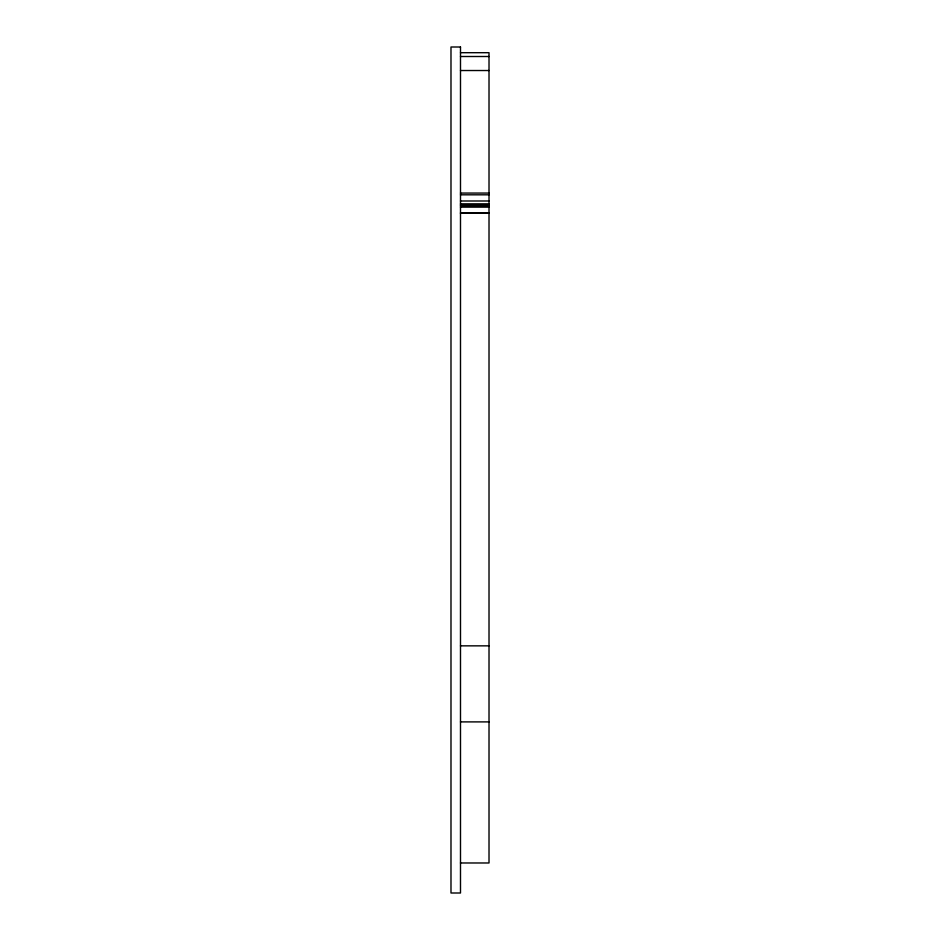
<?xml version="1.0" encoding="UTF-8"?>
<svg xmlns="http://www.w3.org/2000/svg" width="940" height="940" viewBox="0 0 940 940"><rect width="100%" height="100%" fill="white"/><g stroke="black" fill="none" stroke-linecap="round" stroke-linejoin="round"><path stroke-width="1.41" d="M460.494 52.699L489.012 52.699L489.012 862.979L460.494 862.979M460.494 56.506L489.012 56.506M460.494 70.524L489.012 70.524M460.494 193.064L489.012 193.064M460.494 194.815L489.012 194.815M460.494 200.996L489.012 200.996M460.494 203.839L489.012 203.839M460.494 204.814L489.012 204.814M460.494 205.743L489.012 205.743M460.494 207.129L489.012 207.129M460.494 213.028L489.012 213.028M460.494 213.192L489.012 213.192M460.494 645.851L489.012 645.851M460.494 721.897L489.012 721.897M460.494 47L450.988 47L450.988 893L460.494 893L460.494 47"/></g></svg>
